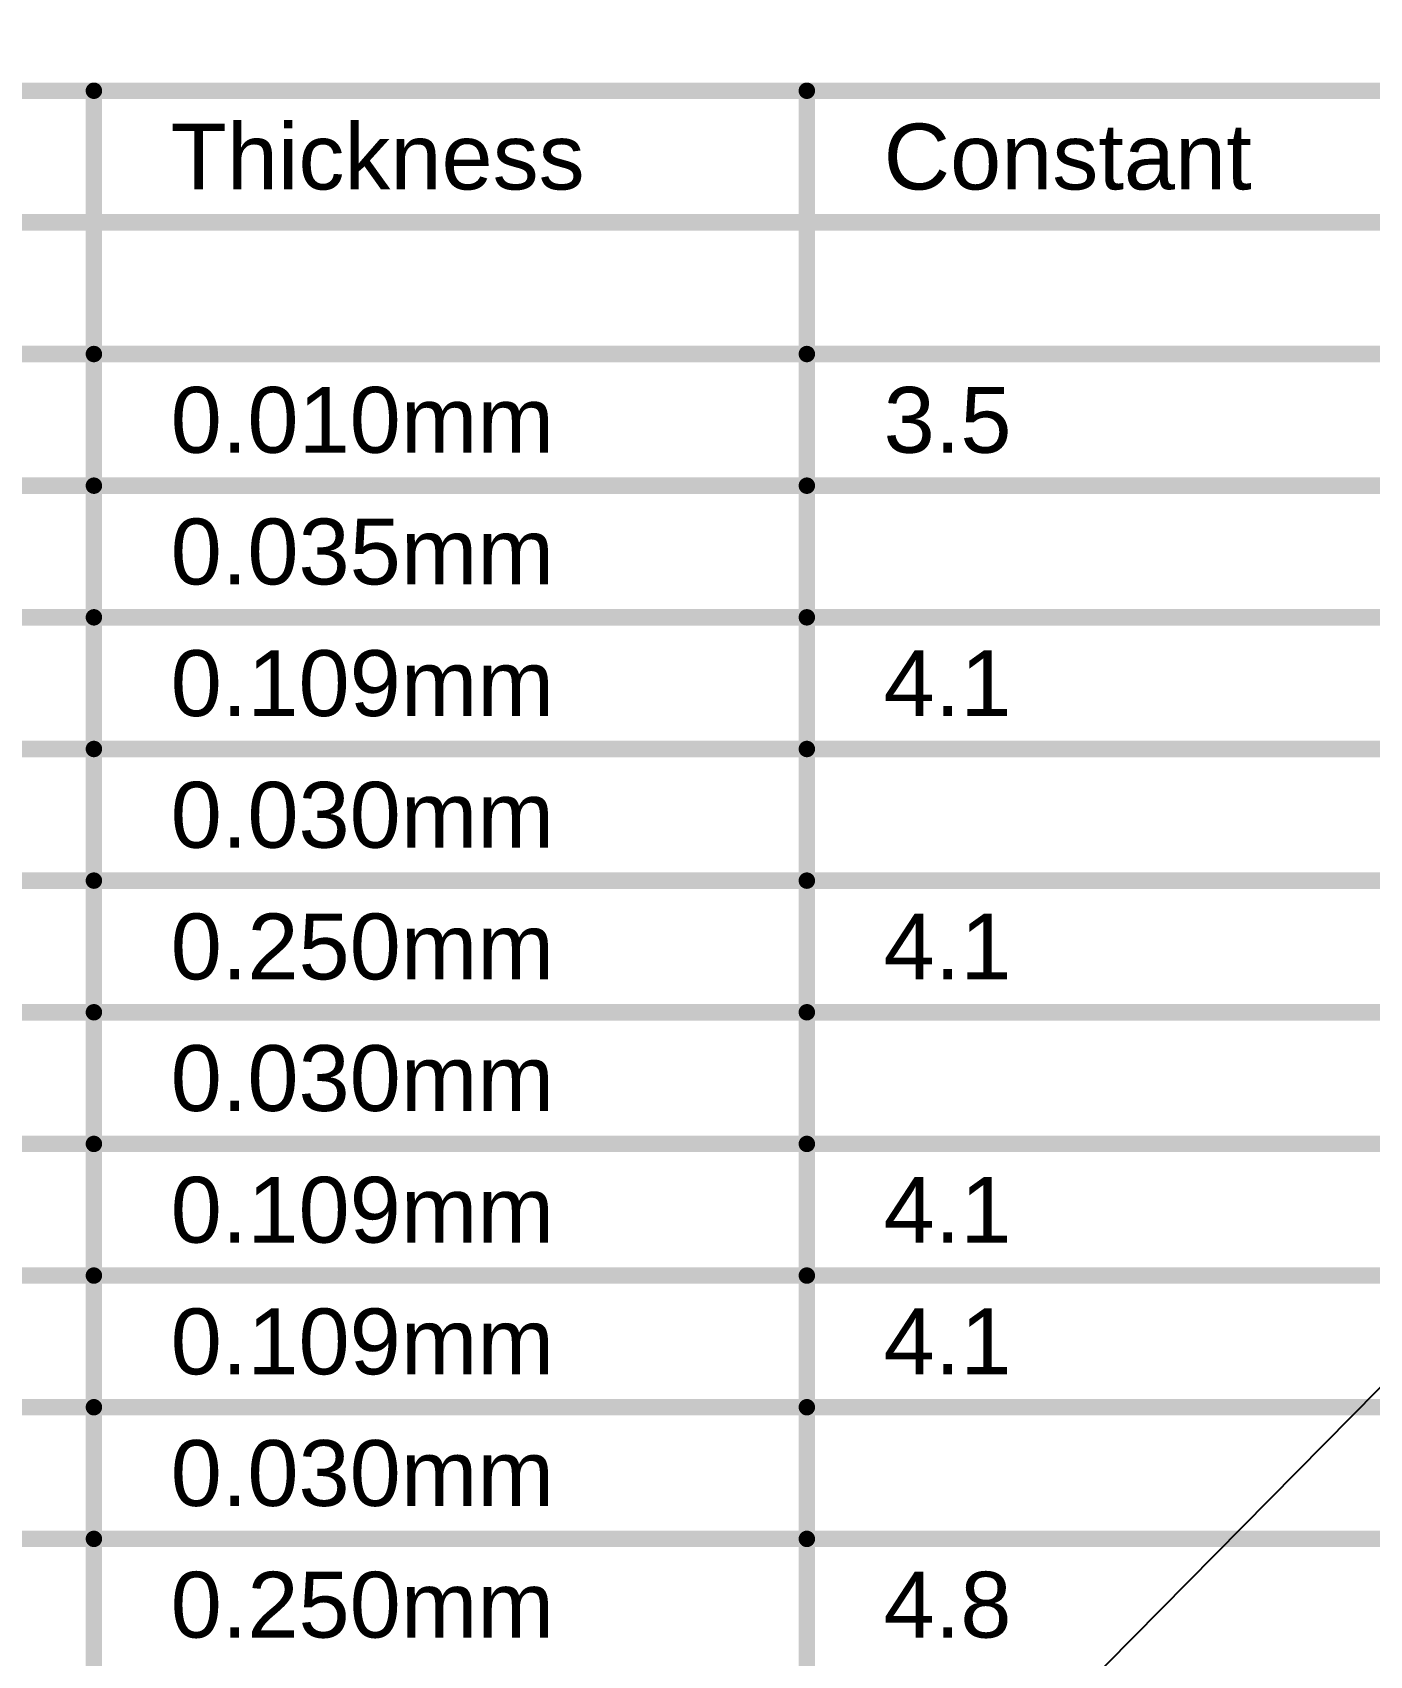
# Model space of a CAD drawing. Header units: inches. Extents: x 0 to 5271, y 0 to 5417.
# Drawn here: x 67.67 to 98.62, y 177.89 to 215.47 of the extents above; entities that cross this region are included whole.
import ezdxf

# ---------------------------------------------------------------- set-up
doc = ezdxf.new("R2010")
doc.units = ezdxf.units.IN
doc.layers.add('Bottom Solder', color=6, linetype='Continuous')
doc.layers.add('Dimensions', color=6, linetype='Continuous')
doc.styles.add('Arial', font='', dxfattribs={"height": 0.2})
doc.styles.get('Arial').set_extended_font_data('Arial')

# ---------------------------------------------------------------- blocks, each defined once
blk = doc.blocks.new('P____PAK_SO_8_B_128')
at = {"layer": 'Bottom Solder'}
blk.add_line((-0.421, 2.189), (-5326.469, 5267.055), dxfattribs=at)

msp = doc.modelspace()

# ---------------------------------------------------------------- linework, layer by layer
at = {"layer": 'Dimensions'}
for points in [[(13.223, 214.122, 0.381, 0.381, 0), (128.508, 214.122, 0.381, 0.381, 0)], [(69.088, 147.066, 0.381, 0.381, 0), (69.088, 214.122, 0.381, 0.381, 0)], [(85.594, 147.066, 0.381, 0.381, 0), (85.594, 214.122, 0.381, 0.381, 0)], [(13.223, 211.074, 0.381, 0.381, 0), (128.508, 211.074, 0.381, 0.381, 0)], [(47.25, 208.026, 0.381, 0.381, 0), (69.088, 208.026, 0.381, 0.381, 0)], [(69.088, 208.026, 0.381, 0.381, 0), (85.594, 208.026, 0.381, 0.381, 0)], [(85.594, 208.026, 0.381, 0.381, 0), (100.068, 208.026, 0.381, 0.381, 0)], [(47.25, 204.978, 0.381, 0.381, 0), (69.088, 204.978, 0.381, 0.381, 0)], [(69.088, 204.978, 0.381, 0.381, 0), (85.594, 204.978, 0.381, 0.381, 0)], [(85.594, 204.978, 0.381, 0.381, 0), (100.068, 204.978, 0.381, 0.381, 0)], [(47.25, 201.93, 0.381, 0.381, 0), (69.088, 201.93, 0.381, 0.381, 0)], [(69.088, 201.93, 0.381, 0.381, 0), (85.594, 201.93, 0.381, 0.381, 0)], [(85.594, 201.93, 0.381, 0.381, 0), (100.068, 201.93, 0.381, 0.381, 0)], [(47.25, 198.882, 0.381, 0.381, 0), (69.088, 198.882, 0.381, 0.381, 0)], [(69.088, 198.882, 0.381, 0.381, 0), (85.594, 198.882, 0.381, 0.381, 0)], [(85.594, 198.882, 0.381, 0.381, 0), (100.068, 198.882, 0.381, 0.381, 0)], [(47.25, 195.834, 0.381, 0.381, 0), (69.088, 195.834, 0.381, 0.381, 0)], [(69.088, 195.834, 0.381, 0.381, 0), (85.594, 195.834, 0.381, 0.381, 0)], [(85.594, 195.834, 0.381, 0.381, 0), (100.068, 195.834, 0.381, 0.381, 0)], [(47.25, 192.786, 0.381, 0.381, 0), (69.088, 192.786, 0.381, 0.381, 0)], [(69.088, 192.786, 0.381, 0.381, 0), (85.594, 192.786, 0.381, 0.381, 0)], [(85.594, 192.786, 0.381, 0.381, 0), (100.068, 192.786, 0.381, 0.381, 0)], [(47.25, 189.738, 0.381, 0.381, 0), (69.088, 189.738, 0.381, 0.381, 0)], [(69.088, 189.738, 0.381, 0.381, 0), (85.594, 189.738, 0.381, 0.381, 0)], [(85.594, 189.738, 0.381, 0.381, 0), (100.068, 189.738, 0.381, 0.381, 0)], [(47.25, 186.69, 0.381, 0.381, 0), (69.088, 186.69, 0.381, 0.381, 0)], [(69.088, 186.69, 0.381, 0.381, 0), (85.594, 186.69, 0.381, 0.381, 0)], [(85.594, 186.69, 0.381, 0.381, 0), (100.068, 186.69, 0.381, 0.381, 0)], [(47.25, 183.642, 0.381, 0.381, 0), (69.088, 183.642, 0.381, 0.381, 0)], [(69.088, 183.642, 0.381, 0.381, 0), (85.594, 183.642, 0.381, 0.381, 0)], [(85.594, 183.642, 0.381, 0.381, 0), (100.068, 183.642, 0.381, 0.381, 0)], [(47.25, 180.594, 0.381, 0.381, 0), (69.088, 180.594, 0.381, 0.381, 0)], [(69.088, 180.594, 0.381, 0.381, 0), (85.594, 180.594, 0.381, 0.381, 0)], [(85.594, 180.594, 0.381, 0.381, 0), (100.068, 180.594, 0.381, 0.381, 0)]]:
    msp.add_lwpolyline(points, format="xyseb", dxfattribs=at)
for points in [[(68.993, 214.122, 0.191, 0.191, 1), (69.183, 214.122, 0.191, 0.191, 1)], [(85.499, 214.122, 0.191, 0.191, 1), (85.689, 214.122, 0.191, 0.191, 1)], [(68.993, 208.026, 0.191, 0.191, 1), (69.183, 208.026, 0.191, 0.191, 1)], [(68.993, 208.026, 0.191, 0.191, 1), (69.183, 208.026, 0.191, 0.191, 1)], [(85.499, 208.026, 0.191, 0.191, 1), (85.689, 208.026, 0.191, 0.191, 1)], [(85.499, 208.026, 0.191, 0.191, 1), (85.689, 208.026, 0.191, 0.191, 1)], [(68.993, 204.978, 0.191, 0.191, 1), (69.183, 204.978, 0.191, 0.191, 1)], [(68.993, 204.978, 0.191, 0.191, 1), (69.183, 204.978, 0.191, 0.191, 1)], [(85.499, 204.978, 0.191, 0.191, 1), (85.689, 204.978, 0.191, 0.191, 1)], [(85.499, 204.978, 0.191, 0.191, 1), (85.689, 204.978, 0.191, 0.191, 1)], [(68.993, 201.93, 0.191, 0.191, 1), (69.183, 201.93, 0.191, 0.191, 1)], [(68.993, 201.93, 0.191, 0.191, 1), (69.183, 201.93, 0.191, 0.191, 1)], [(85.499, 201.93, 0.191, 0.191, 1), (85.689, 201.93, 0.191, 0.191, 1)], [(85.499, 201.93, 0.191, 0.191, 1), (85.689, 201.93, 0.191, 0.191, 1)], [(68.993, 198.882, 0.191, 0.191, 1), (69.183, 198.882, 0.191, 0.191, 1)], [(68.993, 198.882, 0.191, 0.191, 1), (69.183, 198.882, 0.191, 0.191, 1)], [(85.499, 198.882, 0.191, 0.191, 1), (85.689, 198.882, 0.191, 0.191, 1)], [(85.499, 198.882, 0.191, 0.191, 1), (85.689, 198.882, 0.191, 0.191, 1)], [(68.993, 195.834, 0.191, 0.191, 1), (69.183, 195.834, 0.191, 0.191, 1)], [(68.993, 195.834, 0.191, 0.191, 1), (69.183, 195.834, 0.191, 0.191, 1)], [(85.499, 195.834, 0.191, 0.191, 1), (85.689, 195.834, 0.191, 0.191, 1)], [(85.499, 195.834, 0.191, 0.191, 1), (85.689, 195.834, 0.191, 0.191, 1)], [(68.993, 192.786, 0.191, 0.191, 1), (69.183, 192.786, 0.191, 0.191, 1)], [(68.993, 192.786, 0.191, 0.191, 1), (69.183, 192.786, 0.191, 0.191, 1)], [(85.499, 192.786, 0.191, 0.191, 1), (85.689, 192.786, 0.191, 0.191, 1)], [(85.499, 192.786, 0.191, 0.191, 1), (85.689, 192.786, 0.191, 0.191, 1)], [(68.993, 189.738, 0.191, 0.191, 1), (69.183, 189.738, 0.191, 0.191, 1)], [(68.993, 189.738, 0.191, 0.191, 1), (69.183, 189.738, 0.191, 0.191, 1)], [(85.499, 189.738, 0.191, 0.191, 1), (85.689, 189.738, 0.191, 0.191, 1)], [(85.499, 189.738, 0.191, 0.191, 1), (85.689, 189.738, 0.191, 0.191, 1)], [(68.993, 186.69, 0.191, 0.191, 1), (69.183, 186.69, 0.191, 0.191, 1)], [(68.993, 186.69, 0.191, 0.191, 1), (69.183, 186.69, 0.191, 0.191, 1)], [(85.499, 186.69, 0.191, 0.191, 1), (85.689, 186.69, 0.191, 0.191, 1)], [(85.499, 186.69, 0.191, 0.191, 1), (85.689, 186.69, 0.191, 0.191, 1)], [(68.993, 183.642, 0.191, 0.191, 1), (69.183, 183.642, 0.191, 0.191, 1)], [(68.993, 183.642, 0.191, 0.191, 1), (69.183, 183.642, 0.191, 0.191, 1)], [(85.499, 183.642, 0.191, 0.191, 1), (85.689, 183.642, 0.191, 0.191, 1)], [(85.499, 183.642, 0.191, 0.191, 1), (85.689, 183.642, 0.191, 0.191, 1)], [(68.993, 180.594, 0.191, 0.191, 1), (69.183, 180.594, 0.191, 0.191, 1)], [(68.993, 180.594, 0.191, 0.191, 1), (69.183, 180.594, 0.191, 0.191, 1)], [(85.499, 180.594, 0.191, 0.191, 1), (85.689, 180.594, 0.191, 0.191, 1)], [(85.499, 180.594, 0.191, 0.191, 1), (85.689, 180.594, 0.191, 0.191, 1)]]:
    msp.add_lwpolyline(points, format="xyseb", close=True, dxfattribs=at)

# ---------------------------------------------------------------- block references
at = {"rotation": 270}
msp.add_blockref('P____PAK_SO_8_B_128', (4.191, 90.119), dxfattribs=at)

# ---------------------------------------------------------------- texts
at = {"layer": 'Dimensions', "style": 'Arial'}
for s, p in [('Thickness', (70.866, 211.836)), ('Constant', (87.372, 211.836)), ('0.010mm', (70.866, 205.74)), ('3.5', (87.372, 205.74)), ('0.035mm', (70.866, 202.692)), ('0.109mm', (70.866, 199.644)), ('4.1', (87.372, 199.644)), ('0.030mm', (70.866, 196.596)), ('0.250mm', (70.866, 193.548)), ('4.1', (87.372, 193.548)), ('0.030mm', (70.866, 190.5)), ('0.109mm', (70.866, 187.452)), ('4.1', (87.372, 187.452)), ('0.109mm', (70.866, 184.404)), ('4.1', (87.372, 184.404)), ('0.030mm', (70.866, 181.356)), ('0.250mm', (70.866, 178.308)), ('4.8', (87.372, 178.308))]:
    msp.add_text(s, height=1.524, dxfattribs=at).set_placement(p)

doc.saveas('drawing.dxf')
